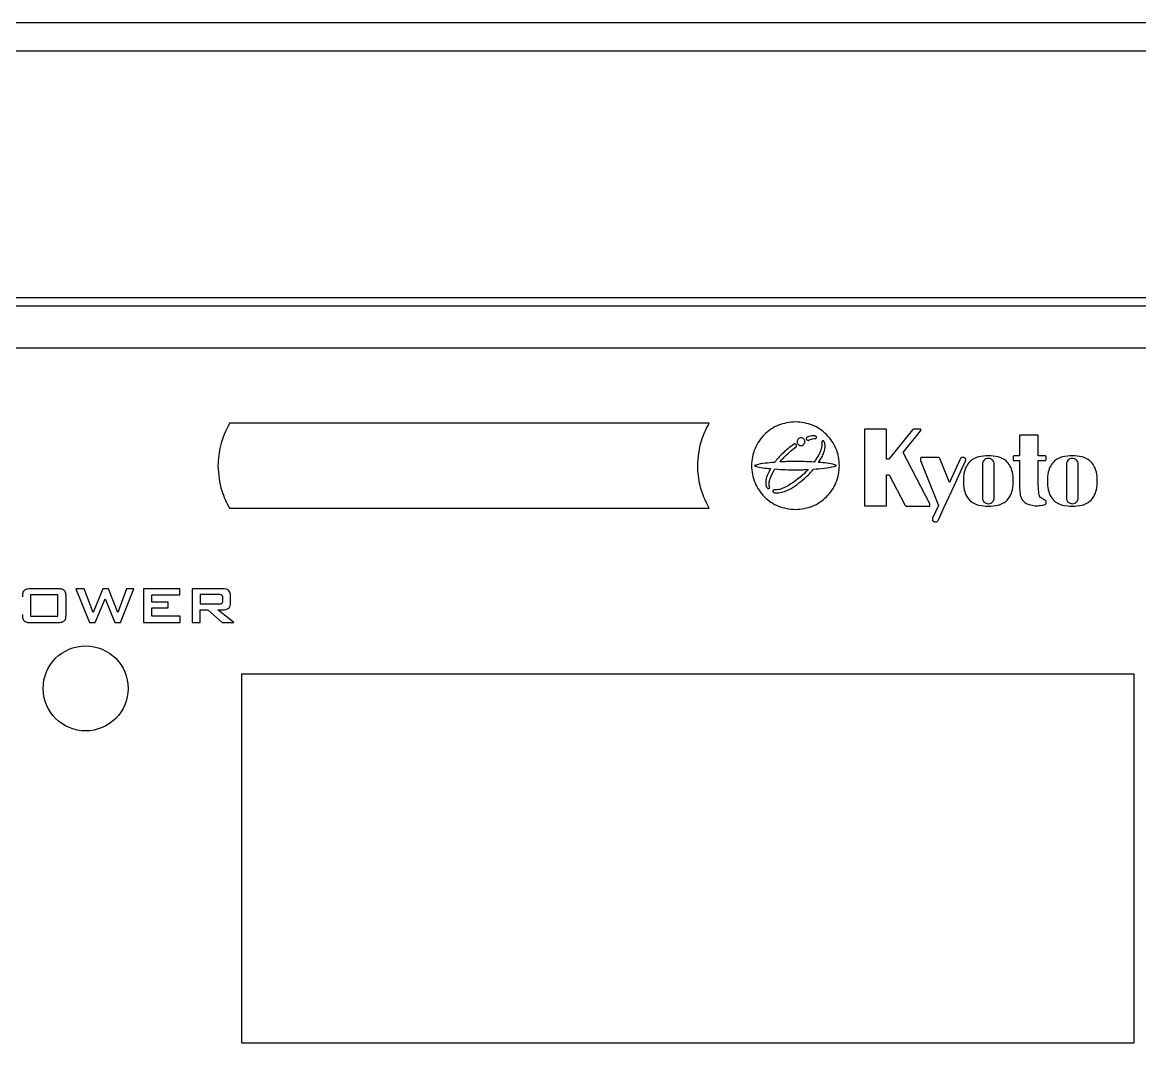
# Model space of a CAD drawing. Header units: millimetres. Extents: x 8 to 774, y 1 to 562.
# Drawn here: x 150.16 to 189.59, y 315.05 to 351.05 of the extents above; entities that cross this region are included whole.
import ezdxf

# ---------------------------------------------------------------- set-up
doc = ezdxf.new("R2010")
doc.units = ezdxf.units.MM
doc.layers.get('0').update_dxf_attribs({"lineweight": 9})

# ---------------------------------------------------------------- blocks, each defined once
blk = doc.blocks.new('A$C396656B2')
at = {"color": 7, "linetype": 'Continuous', "lineweight": 30}
for p, q in [((0.004, 0), (96.004, 0)), ((0.004, -1), (96.004, -1)), ((27.466, -9.711), (88.043, -9.711)), ((27.754, -10), (87.754, -10)), ((85.255, -11.5), (30.255, -11.5)), ((56.258, -14.144), (39.331, -14.144)), ((62.519, -14.351), (61.744, -14.351)), ((61.744, -14.351), (61.744, -17.063)), ((62.519, -15.409), (62.519, -14.351)), ((63.431, -14.383), (62.593, -15.409)), ((63.101, -15.176), (63.731, -14.405)), ((63.731, -14.351), (63.499, -14.351)), ((63.731, -14.405), (63.731, -14.351)), ((67.87, -14.565), (67.214, -14.565)), ((67.214, -14.565), (67.214, -15.292)), ((67.87, -15.292), (67.87, -14.565)), ((60.011, -14.683), (60.02, -14.683)), ((60.02, -14.683), (60.027, -14.677)), ((60.23, -14.81), (60.228, -14.817)), ((60.228, -14.817), (60.23, -14.824)), ((64.05, -16.993), (63.101, -15.176)), ((64.336, -15.352), (63.751, -15.352)), ((66.988, -15.332), (66.988, -15.425)), ((67.214, -15.292), (67.028, -15.292)), ((68.105, -15.292), (67.87, -15.292)), ((68.145, -15.425), (68.145, -15.332)), ((62.593, -15.409), (62.519, -15.409)), ((63.717, -15.394), (63.717, -15.461)), ((63.717, -15.461), (64.357, -17.043)), ((64.736, -16.232), (64.396, -15.392)), ((65.119, -15.411), (64.736, -16.232)), ((65.901, -15.594), (65.901, -16.773)), ((66.321, -16.773), (66.321, -15.594)), ((67.028, -15.465), (67.214, -15.465)), ((67.214, -15.465), (67.214, -16.449)), ((67.87, -15.465), (68.105, -15.465)), ((67.87, -16.262), (67.87, -15.465)), ((68.863, -15.594), (68.863, -16.773)), ((69.283, -16.773), (69.283, -15.594)), ((62.519, -17.063), (62.519, -15.968)), ((62.519, -15.968), (62.609, -15.968)), ((62.609, -15.968), (63.164, -17.019)), ((58.396, -16.414), (58.392, -16.405)), ((58.393, -16.424), (58.396, -16.414)), ((58.549, -16.599), (58.555, -16.603)), ((58.555, -16.603), (58.561, -16.603)), ((39.331, -17.144), (56.258, -17.144)), ((61.744, -17.063), (62.519, -17.063)), ((63.242, -17.072), (64.047, -17.072)), ((64.047, -17.072), (64.05, -16.993)), ((64.357, -17.043), (64.145, -17.497)), ((33.255, -19.985), (32.332, -19.985)), ((33.904, -19.985), (34.39, -21.178)), ((34.209, -19.985), (33.904, -19.985)), ((34.522, -20.817), (34.209, -19.985)), ((34.858, -19.985), (34.522, -20.817)), ((35.058, -19.985), (34.858, -19.985)), ((35.391, -20.817), (35.058, -19.985)), ((35.699, -19.985), (35.391, -20.817)), ((35.482, -21.178), (35.962, -19.985)), ((35.962, -19.985), (35.699, -19.985)), ((37.576, -19.985), (36.295, -19.985)), ((36.295, -19.985), (36.295, -21.178)), ((37.576, -20.196), (37.576, -19.985)), ((38.011, -19.985), (38.011, -21.178)), ((39.086, -19.985), (38.011, -19.985)), ((33.275, -20.204), (32.313, -20.204)), ((32.313, -20.204), (32.313, -20.95)), ((33.275, -20.95), (33.275, -20.204)), ((33.565, -20.896), (33.565, -20.266)), ((34.589, -21.178), (34.939, -20.335)), ((34.939, -20.335), (35.284, -21.178)), ((36.589, -20.196), (37.576, -20.196)), ((36.589, -20.456), (36.589, -20.196)), ((37.164, -20.456), (36.589, -20.456)), ((37.164, -20.662), (37.164, -20.456)), ((38.962, -20.19), (38.298, -20.19)), ((38.298, -20.19), (38.298, -20.521)), ((39.094, -20.425), (39.094, -20.287)), ((39.366, -20.498), (39.366, -20.216)), ((36.589, -20.955), (36.589, -20.662)), ((36.589, -20.662), (37.164, -20.662)), ((38.298, -20.521), (38.962, -20.521)), ((38.298, -21.178), (38.298, -20.726)), ((38.298, -20.726), (38.572, -20.726)), ((38.572, -20.726), (39.072, -21.178)), ((38.922, -20.726), (39.086, -20.726)), ((39.49, -21.178), (38.922, -20.726)), ((32.313, -20.95), (33.275, -20.95)), ((32.332, -21.178), (33.255, -21.178)), ((34.39, -21.178), (34.589, -21.178)), ((35.284, -21.178), (35.482, -21.178)), ((36.295, -21.178), (37.591, -21.178)), ((37.591, -20.955), (36.589, -20.955)), ((37.591, -21.178), (37.591, -20.955)), ((38.011, -21.178), (38.298, -21.178)), ((39.072, -21.178), (39.49, -21.178)), ((39.754, -23.001), (39.754, -36)), ((71.253, -23.001), (39.754, -23.001)), ((71.253, -36), (71.253, -23.001)), ((39.754, -36), (71.253, -36))]:
    blk.add_line(p, q, dxfattribs=at)
at = {"color": 7, "linetype": 'Continuous', "lineweight": 30, "flags": 128}
blk.add_lwpolyline([(64.351, -17.548), (64.542, -17.135), (64.914, -16.33), (65.179, -15.755), (65.296, -15.502)], dxfattribs=at)
at = {"color": 7, "linetype": 'Continuous', "lineweight": 30}
blk.add_circle((34.255, -23.5), 1.5, dxfattribs=at)
for points, knots in [([(39.331, -14.144), (39.203, -14.406), (38.972, -14.882), (38.941, -15.408), (38.926, -15.645)], [0, 0, 0, 0, 0.551149, 1, 1, 1, 1]), ([(55.853, -15.645), (55.876, -15.345), (55.917, -14.818), (56.155, -14.347), (56.258, -14.144)], [0, 0, 0, 0, 0.567644, 1, 1, 1, 1]), ([(59.305, -14.093), (59.098, -14.117), (58.692, -14.163), (58.182, -14.522), (57.837, -15.029), (57.714, -15.642), (57.837, -16.255), (58.182, -16.762), (58.692, -17.12), (59.098, -17.167), (59.305, -17.191)], [0, 0, 0, 0, 0.127209, 0.250007, 0.37281, 0.500024, 0.627227, 0.750008, 0.872793, 1, 1, 1, 1]), ([(59.305, -17.191), (59.511, -17.167), (59.917, -17.12), (60.427, -16.762), (60.772, -16.255), (60.895, -15.642), (60.772, -15.029), (60.427, -14.522), (59.917, -14.164), (59.511, -14.117), (59.305, -14.093)], [0, 0, 0, 0, 0.127182, 0.249966, 0.372758, 0.499976, 0.627206, 0.750019, 0.872815, 1, 1, 1, 1]), ([(60.049, -14.628), (60.048, -14.626), (60.046, -14.621), (60.04, -14.615), (60.029, -14.607), (60.012, -14.599), (59.976, -14.59), (59.914, -14.587), (59.862, -14.597), (59.832, -14.603)], [0, 0, 0, 0, 0.03143, 0.069919, 0.116699, 0.20388, 0.313003, 0.602557, 1, 1, 1, 1]), ([(63.499, -14.351), (63.492, -14.351), (63.477, -14.352), (63.453, -14.362), (63.439, -14.375), (63.431, -14.383)], [0, 0, 0, 0, 0.284274, 0.555936, 1, 1, 1, 1]), ([(59.258, -14.878), (59.181, -14.933), (59.044, -15.03), (58.921, -15.145), (58.867, -15.195)], [0, 0, 0, 0, 0.556976, 1, 1, 1, 1]), ([(58.984, -15.262), (59.046, -15.205), (59.156, -15.103), (59.277, -15.015), (59.329, -14.976)], [0, 0, 0, 0, 0.565356, 1, 1, 1, 1]), ([(59.34, -14.903), (59.336, -14.898), (59.328, -14.888), (59.31, -14.88), (59.29, -14.875), (59.273, -14.875), (59.262, -14.876), (59.259, -14.878), (59.258, -14.878)], [0, 0, 0, 0, 0.198382, 0.412829, 0.632433, 0.88138, 0.951659, 1, 1, 1, 1]), ([(59.329, -14.976), (59.33, -14.976), (59.331, -14.975), (59.332, -14.972), (59.335, -14.967), (59.338, -14.956), (59.342, -14.938), (59.343, -14.92), (59.342, -14.909), (59.34, -14.905), (59.34, -14.903)], [0, 0, 0, 0, 0.02787, 0.064435, 0.109534, 0.244239, 0.542089, 0.833311, 0.926097, 1, 1, 1, 1]), ([(59.499, -14.659), (59.481, -14.661), (59.445, -14.665), (59.4, -14.697), (59.369, -14.743), (59.358, -14.797), (59.369, -14.852), (59.4, -14.897), (59.445, -14.929), (59.481, -14.934), (59.499, -14.936)], [0, 0, 0, 0, 0.12676, 0.249702, 0.372786, 0.500126, 0.626975, 0.750103, 0.873209, 1, 1, 1, 1]), ([(59.499, -14.936), (59.518, -14.934), (59.554, -14.929), (59.6, -14.897), (59.631, -14.852), (59.642, -14.797), (59.631, -14.743), (59.6, -14.697), (59.554, -14.665), (59.518, -14.661), (59.499, -14.659)], [0, 0, 0, 0, 0.127921, 0.250833, 0.373397, 0.499874, 0.626841, 0.749362, 0.872109, 1, 1, 1, 1]), ([(59.698, -14.646), (59.694, -14.657), (59.688, -14.672), (59.684, -14.694), (59.685, -14.704), (59.686, -14.709)], [0, 0, 0, 0, 0.513734, 0.764252, 1, 1, 1, 1]), ([(59.686, -14.709), (59.689, -14.714), (59.695, -14.724), (59.718, -14.736), (59.736, -14.743), (59.748, -14.748)], [0, 0, 0, 0, 0.213954, 0.470483, 1, 1, 1, 1]), ([(59.832, -14.603), (59.798, -14.609), (59.759, -14.615), (59.718, -14.639), (59.706, -14.643), (59.698, -14.646)], [0, 0, 0, 0, 0.726633, 0.819734, 1, 1, 1, 1]), ([(59.748, -14.748), (59.8, -14.727), (59.885, -14.693), (59.976, -14.686), (60.011, -14.683)], [0, 0, 0, 0, 0.61237, 1, 1, 1, 1]), ([(60.237, -14.896), (60.231, -14.946), (60.219, -15.057), (60.13, -15.27), (60.032, -15.419), (59.968, -15.517)], [0, 0, 0, 0, 0.219456, 0.488412, 1, 1, 1, 1]), ([(60.027, -14.677), (60.032, -14.673), (60.041, -14.666), (60.049, -14.652), (60.051, -14.64), (60.05, -14.632), (60.049, -14.628)], [0, 0, 0, 0, 0.331322, 0.606195, 0.802555, 1, 1, 1, 1]), ([(60.264, -14.768), (60.26, -14.77), (60.251, -14.773), (60.237, -14.787), (60.233, -14.801), (60.23, -14.81)], [0, 0, 0, 0, 0.24443, 0.502798, 1, 1, 1, 1]), ([(60.23, -14.824), (60.232, -14.837), (60.236, -14.861), (60.237, -14.885), (60.237, -14.896)], [0, 0, 0, 0, 0.541897, 1, 1, 1, 1]), ([(60.303, -14.78), (60.299, -14.777), (60.291, -14.771), (60.28, -14.767), (60.271, -14.766), (60.266, -14.768), (60.264, -14.768)], [0, 0, 0, 0, 0.382855, 0.67431, 0.856362, 1, 1, 1, 1]), ([(60.321, -15.14), (60.333, -15.088), (60.352, -15), (60.349, -14.893), (60.333, -14.833), (60.321, -14.801), (60.308, -14.786), (60.303, -14.78)], [0, 0, 0, 0, 0.428627, 0.729707, 0.845003, 0.934425, 1, 1, 1, 1]), ([(58.867, -15.195), (58.806, -15.256), (58.701, -15.361), (58.609, -15.477), (58.569, -15.525)], [0, 0, 0, 0, 0.577013, 1, 1, 1, 1]), ([(58.754, -15.512), (58.794, -15.464), (58.867, -15.378), (58.948, -15.298), (58.984, -15.262)], [0, 0, 0, 0, 0.549238, 1, 1, 1, 1]), ([(60.121, -15.528), (60.169, -15.455), (60.248, -15.332), (60.3, -15.196), (60.321, -15.14)], [0, 0, 0, 0, 0.593078, 1, 1, 1, 1]), ([(63.751, -15.352), (63.747, -15.352), (63.741, -15.353), (63.732, -15.359), (63.724, -15.368), (63.718, -15.38), (63.717, -15.389), (63.717, -15.394)], [0, 0, 0, 0, 0.168031, 0.341904, 0.526441, 0.756988, 1, 1, 1, 1]), ([(64.396, -15.392), (64.393, -15.385), (64.386, -15.372), (64.37, -15.359), (64.353, -15.353), (64.342, -15.352), (64.336, -15.352)], [0, 0, 0, 0, 0.296303, 0.56263, 0.772505, 1, 1, 1, 1]), ([(65.241, -15.352), (65.23, -15.35), (65.209, -15.348), (65.179, -15.351), (65.153, -15.362), (65.131, -15.382), (65.123, -15.401), (65.119, -15.411)], [0, 0, 0, 0, 0.228626, 0.423192, 0.594654, 0.788195, 1, 1, 1, 1]), ([(66.111, -15.293), (65.995, -15.298), (65.774, -15.309), (65.501, -15.441), (65.333, -15.646), (65.245, -15.893), (65.222, -16.183), (65.245, -16.474), (65.333, -16.721), (65.501, -16.926), (65.774, -17.058), (65.995, -17.069), (66.111, -17.074)], [0, 0, 0, 0, 0.120335, 0.229995, 0.305281, 0.392141, 0.5, 0.607859, 0.694721, 0.770005, 0.879665, 1, 1, 1, 1]), ([(65.296, -15.502), (65.301, -15.489), (65.311, -15.461), (65.315, -15.423), (65.307, -15.394), (65.294, -15.374), (65.271, -15.358), (65.252, -15.354), (65.241, -15.352)], [0, 0, 0, 0, 0.222696, 0.462972, 0.579436, 0.697782, 0.831716, 1, 1, 1, 1]), ([(66.111, -17.074), (66.226, -17.069), (66.447, -17.058), (66.721, -16.926), (66.888, -16.721), (66.976, -16.474), (66.999, -16.183), (66.976, -15.893), (66.888, -15.646), (66.721, -15.441), (66.447, -15.309), (66.226, -15.298), (66.111, -15.293)], [0, 0, 0, 0, 0.120424, 0.230062, 0.305315, 0.392154, 0.5, 0.607846, 0.694683, 0.769938, 0.879576, 1, 1, 1, 1]), ([(67.028, -15.292), (67.022, -15.293), (67.01, -15.295), (66.997, -15.305), (66.989, -15.318), (66.988, -15.328), (66.988, -15.332)], [0, 0, 0, 0, 0.283603, 0.557918, 0.775126, 1, 1, 1, 1]), ([(68.145, -15.332), (68.145, -15.326), (68.143, -15.315), (68.132, -15.302), (68.119, -15.294), (68.11, -15.293), (68.105, -15.292)], [0, 0, 0, 0, 0.283633, 0.557943, 0.775131, 1, 1, 1, 1]), ([(69.073, -15.293), (68.957, -15.298), (68.737, -15.309), (68.463, -15.441), (68.296, -15.646), (68.208, -15.893), (68.185, -16.183), (68.208, -16.474), (68.296, -16.721), (68.463, -16.926), (68.737, -17.058), (68.957, -17.069), (69.073, -17.074)], [0, 0, 0, 0, 0.120338, 0.229961, 0.305235, 0.392107, 0.5, 0.607893, 0.694767, 0.770039, 0.879662, 1, 1, 1, 1]), ([(69.073, -17.074), (69.188, -17.069), (69.409, -17.058), (69.683, -16.926), (69.85, -16.721), (69.938, -16.474), (69.962, -16.183), (69.938, -15.893), (69.85, -15.646), (69.683, -15.441), (69.409, -15.309), (69.188, -15.298), (69.073, -15.293)], [0, 0, 0, 0, 0.120423, 0.230062, 0.305314, 0.392154, 0.5, 0.607846, 0.694684, 0.769938, 0.879577, 1, 1, 1, 1]), ([(38.926, -15.645), (38.949, -15.944), (38.99, -16.471), (39.228, -16.941), (39.331, -17.144)], [0, 0, 0, 0, 0.567624, 1, 1, 1, 1]), ([(56.258, -17.144), (56.13, -16.882), (55.899, -16.407), (55.867, -15.881), (55.853, -15.645)], [0, 0, 0, 0, 0.551137, 1, 1, 1, 1]), ([(58.569, -15.525), (58.348, -15.543), (58.113, -15.563), (57.883, -15.626), (57.867, -15.633), (57.863, -15.636), (57.862, -15.637), (57.861, -15.638), (57.861, -15.639), (57.861, -15.639)], [0, 0, 0, 0, 0.922077, 0.977333, 0.992473, 0.995253, 0.997456, 0.99883, 1, 1, 1, 1]), ([(57.861, -15.639), (57.861, -15.64), (57.861, -15.641), (57.862, -15.643), (57.865, -15.646), (57.878, -15.654), (58.057, -15.716), (58.244, -15.731), (58.42, -15.745)], [0, 0, 0, 0, 0.003004, 0.006406, 0.010408, 0.026954, 0.083152, 1, 1, 1, 1]), ([(58.42, -15.745), (58.353, -15.875), (58.264, -16.047), (58.247, -16.282), (58.272, -16.365), (58.283, -16.405)], [0, 0, 0, 0, 0.626822, 0.823438, 1, 1, 1, 1]), ([(58.392, -16.405), (58.384, -16.378), (58.366, -16.319), (58.378, -16.214), (58.429, -16.017), (58.513, -15.87), (58.577, -15.759)], [0, 0, 0, 0, 0.118808, 0.267725, 0.449667, 1, 1, 1, 1]), ([(58.577, -15.759), (58.706, -15.768), (58.948, -15.784), (59.189, -15.787), (59.301, -15.788)], [0, 0, 0, 0, 0.537225, 1, 1, 1, 1]), ([(59.301, -15.494), (59.196, -15.495), (59.013, -15.497), (58.831, -15.508), (58.754, -15.512)], [0, 0, 0, 0, 0.577605, 1, 1, 1, 1]), ([(59.968, -15.517), (59.849, -15.51), (59.627, -15.497), (59.404, -15.495), (59.301, -15.494)], [0, 0, 0, 0, 0.537263, 1, 1, 1, 1]), ([(59.681, -16.039), (59.733, -15.989), (59.824, -15.9), (59.906, -15.804), (59.942, -15.763)], [0, 0, 0, 0, 0.572064, 1, 1, 1, 1]), ([(59.942, -15.763), (60.192, -15.746), (60.457, -15.727), (60.716, -15.657), (60.735, -15.648), (60.739, -15.645), (60.741, -15.643), (60.741, -15.642), (60.741, -15.641), (60.741, -15.641)], [0, 0, 0, 0, 0.919586, 0.976226, 0.991913, 0.994839, 0.997189, 0.998695, 1, 1, 1, 1]), ([(60.741, -15.641), (60.741, -15.64), (60.741, -15.638), (60.737, -15.633), (60.723, -15.623), (60.524, -15.553), (60.317, -15.54), (60.121, -15.528)], [0, 0, 0, 0, 0.004923, 0.010895, 0.027662, 0.083816, 1, 1, 1, 1]), ([(66.111, -15.384), (66.08, -15.388), (66.018, -15.397), (65.95, -15.453), (65.909, -15.521), (65.904, -15.569), (65.901, -15.594)], [0, 0, 0, 0, 0.28307, 0.557878, 0.775383, 1, 1, 1, 1]), ([(66.321, -15.594), (66.317, -15.563), (66.309, -15.501), (66.252, -15.433), (66.184, -15.392), (66.135, -15.387), (66.111, -15.384)], [0, 0, 0, 0, 0.283095, 0.558112, 0.775714, 1, 1, 1, 1]), ([(66.988, -15.425), (66.989, -15.431), (66.99, -15.443), (67.001, -15.456), (67.014, -15.464), (67.023, -15.465), (67.028, -15.465)], [0, 0, 0, 0, 0.283569, 0.558335, 0.775482, 1, 1, 1, 1]), ([(68.105, -15.465), (68.111, -15.464), (68.123, -15.463), (68.136, -15.452), (68.144, -15.439), (68.145, -15.43), (68.145, -15.425)], [0, 0, 0, 0, 0.283199, 0.557734, 0.775172, 1, 1, 1, 1]), ([(69.073, -15.384), (69.042, -15.388), (68.98, -15.397), (68.912, -15.453), (68.871, -15.521), (68.866, -15.569), (68.863, -15.594)], [0, 0, 0, 0, 0.28307, 0.557881, 0.775383, 1, 1, 1, 1]), ([(69.283, -15.594), (69.279, -15.563), (69.271, -15.501), (69.215, -15.433), (69.146, -15.392), (69.097, -15.387), (69.073, -15.384)], [0, 0, 0, 0, 0.282887, 0.557459, 0.774982, 1, 1, 1, 1]), ([(59.618, -15.918), (59.414, -16.091), (59.149, -16.317), (58.768, -16.485), (58.622, -16.495), (58.558, -16.499)], [0, 0, 0, 0, 0.647261, 0.844535, 1, 1, 1, 1]), ([(58.561, -16.603), (58.654, -16.6), (58.862, -16.593), (59.257, -16.404), (59.513, -16.184), (59.681, -16.039)], [0, 0, 0, 0, 0.214134, 0.481644, 1, 1, 1, 1]), ([(59.301, -15.788), (59.388, -15.787), (59.54, -15.786), (59.692, -15.778), (59.757, -15.775)], [0, 0, 0, 0, 0.571678, 1, 1, 1, 1]), ([(59.757, -15.775), (59.732, -15.802), (59.687, -15.851), (59.639, -15.898), (59.618, -15.918)], [0, 0, 0, 0, 0.556327, 1, 1, 1, 1]), ([(58.283, -16.405), (58.297, -16.419), (58.314, -16.439), (58.345, -16.453), (58.358, -16.452), (58.365, -16.452)], [0, 0, 0, 0, 0.592894, 0.804497, 1, 1, 1, 1]), ([(58.365, -16.452), (58.368, -16.451), (58.376, -16.449), (58.387, -16.439), (58.391, -16.43), (58.393, -16.424)], [0, 0, 0, 0, 0.272855, 0.544172, 1, 1, 1, 1]), ([(58.505, -16.531), (58.505, -16.539), (58.504, -16.554), (58.522, -16.579), (58.539, -16.591), (58.549, -16.599)], [0, 0, 0, 0, 0.26022, 0.534359, 1, 1, 1, 1]), ([(58.558, -16.499), (58.552, -16.5), (58.54, -16.501), (58.526, -16.507), (58.515, -16.514), (58.509, -16.522), (58.506, -16.528), (58.505, -16.531)], [0, 0, 0, 0, 0.297743, 0.524536, 0.701349, 0.86749, 1, 1, 1, 1]), ([(67.214, -16.449), (67.217, -16.53), (67.222, -16.674), (67.296, -16.853), (67.414, -16.962), (67.502, -16.997), (67.548, -17.015)], [0, 0, 0, 0, 0.34095, 0.602985, 0.792583, 1, 1, 1, 1]), ([(67.932, -16.748), (67.927, -16.739), (67.915, -16.716), (67.902, -16.655), (67.88, -16.503), (67.874, -16.364), (67.87, -16.262)], [0, 0, 0, 0, 0.061419, 0.156598, 0.378525, 1, 1, 1, 1]), ([(65.901, -16.773), (65.905, -16.804), (65.913, -16.865), (65.969, -16.934), (66.038, -16.975), (66.086, -16.98), (66.111, -16.983)], [0, 0, 0, 0, 0.283785, 0.558649, 0.775862, 1, 1, 1, 1]), ([(66.111, -16.983), (66.142, -16.979), (66.203, -16.971), (66.271, -16.914), (66.313, -16.846), (66.318, -16.797), (66.321, -16.773)], [0, 0, 0, 0, 0.282816, 0.557742, 0.7753, 1, 1, 1, 1]), ([(68.134, -16.873), (68.094, -16.852), (68.024, -16.816), (67.96, -16.768), (67.932, -16.748)], [0, 0, 0, 0, 0.563725, 1, 1, 1, 1]), ([(68.119, -17.009), (68.124, -17.006), (68.135, -17), (68.15, -16.978), (68.157, -16.943), (68.154, -16.908), (68.144, -16.884), (68.137, -16.876), (68.134, -16.873)], [0, 0, 0, 0, 0.113265, 0.233024, 0.501512, 0.805138, 0.909202, 1, 1, 1, 1]), ([(68.863, -16.773), (68.867, -16.804), (68.875, -16.865), (68.931, -16.934), (69, -16.975), (69.048, -16.98), (69.073, -16.983)], [0, 0, 0, 0, 0.283784, 0.558645, 0.775862, 1, 1, 1, 1]), ([(69.073, -16.983), (69.104, -16.979), (69.166, -16.971), (69.234, -16.915), (69.275, -16.846), (69.28, -16.797), (69.283, -16.773)], [0, 0, 0, 0, 0.283584, 0.558204, 0.77544, 1, 1, 1, 1]), ([(63.164, -17.019), (63.168, -17.028), (63.176, -17.045), (63.196, -17.062), (63.219, -17.07), (63.234, -17.071), (63.242, -17.072)], [0, 0, 0, 0, 0.289593, 0.552537, 0.764795, 1, 1, 1, 1]), ([(67.548, -17.015), (67.619, -17.032), (67.752, -17.063), (67.947, -17.053), (68.064, -17.023), (68.119, -17.009)], [0, 0, 0, 0, 0.378532, 0.703649, 1, 1, 1, 1]), ([(64.145, -17.497), (64.142, -17.509), (64.136, -17.529), (64.136, -17.559), (64.149, -17.586), (64.175, -17.608), (64.199, -17.615), (64.212, -17.619)], [0, 0, 0, 0, 0.212329, 0.388618, 0.548656, 0.750582, 1, 1, 1, 1]), ([(64.212, -17.619), (64.225, -17.622), (64.25, -17.627), (64.285, -17.62), (64.324, -17.598), (64.34, -17.569), (64.351, -17.548)], [0, 0, 0, 0, 0.238799, 0.432705, 0.606005, 1, 1, 1, 1]), ([(32.085, -20.044), (32.074, -20.057), (32.05, -20.087), (32.026, -20.163), (32.024, -20.225), (32.022, -20.266)], [0, 0, 0, 0, 0.217355, 0.47592, 1, 1, 1, 1]), ([(32.332, -19.985), (32.276, -19.987), (32.203, -19.989), (32.12, -20.018), (32.096, -20.036), (32.085, -20.044)], [0, 0, 0, 0, 0.652477, 0.840742, 1, 1, 1, 1]), ([(33.503, -20.044), (33.488, -20.034), (33.456, -20.01), (33.371, -19.989), (33.302, -19.987), (33.255, -19.985)], [0, 0, 0, 0, 0.203951, 0.461132, 1, 1, 1, 1]), ([(33.565, -20.266), (33.563, -20.215), (33.561, -20.149), (33.53, -20.076), (33.512, -20.054), (33.503, -20.044)], [0, 0, 0, 0, 0.640554, 0.831612, 1, 1, 1, 1]), ([(39.3, -20.039), (39.285, -20.03), (39.255, -20.01), (39.182, -19.989), (39.124, -19.987), (39.086, -19.985)], [0, 0, 0, 0, 0.226063, 0.488603, 1, 1, 1, 1]), ([(39.366, -20.216), (39.365, -20.195), (39.363, -20.156), (39.346, -20.092), (39.317, -20.059), (39.3, -20.039)], [0, 0, 0, 0, 0.326474, 0.608775, 1, 1, 1, 1]), ([(39.066, -20.212), (39.06, -20.208), (39.045, -20.2), (39.01, -20.192), (38.981, -20.191), (38.962, -20.19)], [0, 0, 0, 0, 0.204992, 0.463154, 1, 1, 1, 1]), ([(38.962, -20.521), (38.986, -20.52), (39.016, -20.519), (39.051, -20.509), (39.061, -20.502), (39.066, -20.499)], [0, 0, 0, 0, 0.65431, 0.842588, 1, 1, 1, 1]), ([(39.094, -20.287), (39.094, -20.278), (39.093, -20.261), (39.087, -20.24), (39.078, -20.223), (39.07, -20.216), (39.066, -20.212)], [0, 0, 0, 0, 0.327275, 0.607971, 0.807076, 1, 1, 1, 1]), ([(39.066, -20.499), (39.071, -20.494), (39.081, -20.485), (39.092, -20.459), (39.093, -20.438), (39.094, -20.425)], [0, 0, 0, 0, 0.246077, 0.507766, 1, 1, 1, 1]), ([(39.3, -20.673), (39.311, -20.661), (39.334, -20.638), (39.361, -20.578), (39.364, -20.529), (39.366, -20.498)], [0, 0, 0, 0, 0.246777, 0.509745, 1, 1, 1, 1]), ([(32.022, -20.896), (32.024, -20.947), (32.027, -21.013), (32.058, -21.088), (32.077, -21.109), (32.085, -21.119)], [0, 0, 0, 0, 0.641017, 0.832143, 1, 1, 1, 1]), ([(33.501, -21.119), (33.513, -21.106), (33.537, -21.077), (33.561, -20.999), (33.564, -20.937), (33.565, -20.896)], [0, 0, 0, 0, 0.21743, 0.475983, 1, 1, 1, 1]), ([(39.086, -20.726), (39.134, -20.726), (39.21, -20.724), (39.275, -20.687), (39.3, -20.673)], [0, 0, 0, 0, 0.630221, 1, 1, 1, 1]), ([(32.085, -21.119), (32.1, -21.13), (32.133, -21.153), (32.218, -21.174), (32.286, -21.177), (32.332, -21.178)], [0, 0, 0, 0, 0.206864, 0.464505, 1, 1, 1, 1]), ([(33.255, -21.178), (33.312, -21.177), (33.384, -21.174), (33.467, -21.146), (33.49, -21.127), (33.501, -21.119)], [0, 0, 0, 0, 0.651769, 0.840357, 1, 1, 1, 1])]:
    blk.add_open_spline(points, degree=3, knots=knots, dxfattribs=at)

msp = doc.modelspace()

# ---------------------------------------------------------------- block references
msp.add_blockref('A$C396656B2', (118.139, 351.045))

doc.saveas('drawing.dxf')
